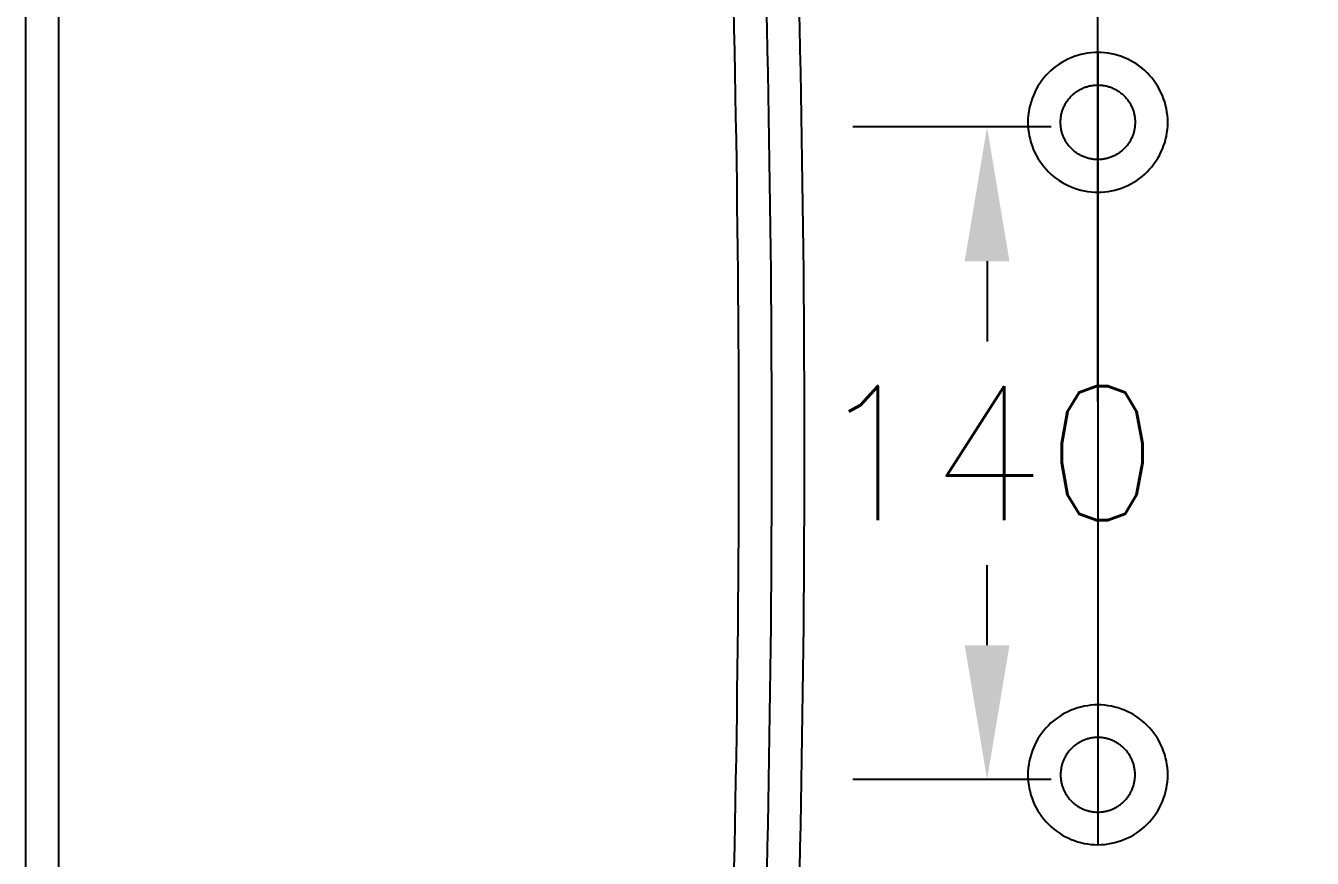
# Model space of a CAD drawing. Extents: x 63834 to 66260, y 58119 to 61549.
# Drawn here: x 64440.8 to 64716.8, y 60255 to 60433.6 of the extents above; entities that cross this region are included whole.
import ezdxf

# ---------------------------------------------------------------- set-up
doc = ezdxf.new("R2010")
doc.units = 0
doc.header["$MEASUREMENT"] = 0
doc.layers.get('Defpoints').update_dxf_attribs({"linetype": 'CONTINUOUS'})
doc.layers.add('1', color=7, linetype='CONTINUOUS')
doc.layers.add('Dim', color=4, linetype='CONTINUOUS')
doc.styles.get("Standard").update_dxf_attribs({"font": 'txt.shx', "bigfont": 'ghs.shx'})
doc.dimstyles.get("Standard").update_dxf_attribs({"dimtxt": 0.18, "dimasz": 0.18, "dimexe": 0.18, "dimexo": 0.0625, "dimgap": 0.09, "dimtad": 0, "dimtih": 1, "dimtoh": 1, "dimdec": 4, "dimzin": 0, "dimdsep": 46, "dimtxsty": 'Standard', "dimcen": 0.09, "dimadec": 0, "dimazin": 0, "dimtfac": 1, "dimtdec": 4, "dimtofl": 0, "dimtmove": 0, "dimatfit": 0, "dimfxl": 0, "dimtolj": 1, "dimtzin": 0, "dimarcsym": 0})

# ---------------------------------------------------------------- blocks, each defined once
blk = doc.blocks.new('*D12')
at = {"layer": 'Defpoints', "color": 0}
for p in [(65140.83, 60596.9), (64670.84, 60342.9), (65140.83, 60342.9)]:
    blk.add_point(p, dxfattribs=at)
at = {"layer": 'Dim', "color": 0, "lineweight": -2}
for p, q in [((64670.84, 60352.9), (64670.84, 60625.7)), ((65140.83, 60352.9), (65140.83, 60625.7)), ((64699.64, 60596.9), (64860.24, 60596.9)), ((65112.03, 60596.9), (64951.44, 60596.9))]:
    blk.add_line(p, q, dxfattribs=at)
at = {"layer": 'Dim', "color": 0}
for points in [[(64699.64, 60601.7), (64699.64, 60592.1), (64670.84, 60596.9)], [(65112.03, 60601.7), (65112.03, 60592.1), (65140.83, 60596.9)]]:
    blk.add_solid(points, dxfattribs=at)
at = {"layer": 'Dim', "color": 0, "insert": (64905.84, 60596.9), "char_height": 28.8, "attachment_point": 5}
blk.add_mtext('\\A1;470', dxfattribs=at)
blk = doc.blocks.new('*D13')
at = {"layer": 'Defpoints', "color": 0}
for p in [(65140.83, 60685.9), (64440.83, 60342.9), (65140.83, 60342.89)]:
    blk.add_point(p, dxfattribs=at)
at = {"layer": 'Dim', "color": 0, "lineweight": -2}
for p, q in [((64440.83, 60352.9), (64440.83, 60714.7)), ((65140.83, 60352.89), (65140.83, 60714.7)), ((64469.63, 60685.9), (64747.63, 60685.9)), ((65112.03, 60685.9), (64834.03, 60685.9))]:
    blk.add_line(p, q, dxfattribs=at)
at = {"layer": 'Dim', "color": 0}
for points in [[(64469.63, 60690.7), (64469.63, 60681.1), (64440.83, 60685.9)], [(65112.03, 60690.7), (65112.03, 60681.1), (65140.83, 60685.9)]]:
    blk.add_solid(points, dxfattribs=at)
at = {"layer": 'Dim', "color": 0, "insert": (64790.83, 60685.9), "char_height": 28.8, "attachment_point": 5}
blk.add_mtext('\\A1;700', dxfattribs=at)
blk = doc.blocks.new('*D14')
at = {"layer": 'Defpoints', "color": 0}
for p in [(64670.84, 60411.9), (64647.07, 60271.9), (64670.83, 60271.9)]:
    blk.add_point(p, dxfattribs=at)
at = {"layer": 'Dim', "color": 0, "lineweight": -2}
for p, q in [((64660.84, 60411.9), (64618.27, 60411.9)), ((64647.07, 60383.1), (64647.07, 60365.9)), ((64647.07, 60300.7), (64647.07, 60317.9)), ((64660.83, 60271.9), (64618.27, 60271.9))]:
    blk.add_line(p, q, dxfattribs=at)
at = {"layer": 'Dim', "color": 0}
for points in [[(64642.27, 60383.1), (64651.87, 60383.1), (64647.07, 60411.9)], [(64642.27, 60300.7), (64651.87, 60300.7), (64647.07, 60271.9)]]:
    blk.add_solid(points, dxfattribs=at)
at = {"layer": 'Dim', "color": 0, "insert": (64647.07, 60341.9), "char_height": 28.8, "attachment_point": 5}
blk.add_mtext('\\A1;140', dxfattribs=at)

msp = doc.modelspace()

# ---------------------------------------------------------------- linework, layer by layer
at = {"layer": '1', "color": 7}
for points, knots in [([(64585.4, 60542.9), (64599, 60542.9), (64612.59, 60542.89), (64639.78, 60542.9), (64653.38, 60542.93), (64694.16, 60542.8), (64721.32, 60542.26), (64802.71, 60538.92), (64856.84, 60534.62), (64917.61, 60527.33), (64924.36, 60526.51), (64937.85, 60524.62), (64944.6, 60523.45), (64964.69, 60519.43), (64977.82, 60516.02), (65003.6, 60507.8), (65016.24, 60502.99), (65034.83, 60494.71), (65040.96, 60491.77), (65053.11, 60485.55), (65059.13, 60482.28), (65076.54, 60471.64), (65087.09, 60463.09), (65106.07, 60443.26), (65114.1, 60432.34), (65124.01, 60414.52), (65126.98, 60408.29), (65132.02, 60395.62), (65134.12, 60389.18), (65137.49, 60376.07), (65138.77, 60369.4), (65140.46, 60355.83), (65140.86, 60348.97), (65140.8, 60335.39), (65140.34, 60328.64), (65138.56, 60315.19), (65137.23, 60308.48), (65131.94, 60288.62), (65126.81, 60276.09), (65116.74, 60258.32), (65112.96, 60252.55), (65104.78, 60241.66), (65100.37, 60236.51), (65090.93, 60226.81), (65085.89, 60222.25), (65075.17, 60213.73), (65069.54, 60209.82), (65057.88, 60202.83), (65051.91, 60199.6), (65039.79, 60193.46), (65033.65, 60190.54), (65014.94, 60182.28), (65002.21, 60177.5), (64976.48, 60169.41), (64963.44, 60166.08), (64943.62, 60162.17), (64936.97, 60161.03), (64923.57, 60159.19), (64916.85, 60158.37), (64856.3, 60151.14), (64802.17, 60146.84), (64720.92, 60143.52), (64693.82, 60142.99), (64653.17, 60142.86), (64639.61, 60142.9), (64612.51, 60142.9), (64598.96, 60142.9), (64585.4, 60142.9)], [0, 0, 0, 0, 0.03125, 0.03125, 0.0625, 0.0625, 0.125, 0.125, 0.25, 0.25, 0.265625, 0.265625, 0.28125, 0.28125, 0.3125, 0.3125, 0.34375, 0.34375, 0.359375, 0.359375, 0.375, 0.375, 0.40625, 0.40625, 0.4375, 0.4375, 0.453125, 0.453125, 0.46875, 0.46875, 0.484375, 0.484375, 0.5, 0.5, 0.515625, 0.515625, 0.53125, 0.53125, 0.5625, 0.5625, 0.578125, 0.578125, 0.59375, 0.59375, 0.609375, 0.609375, 0.625, 0.625, 0.640625, 0.640625, 0.65625, 0.65625, 0.6875, 0.6875, 0.71875, 0.71875, 0.734375, 0.734375, 0.75, 0.75, 0.875, 0.875, 0.9375, 0.9375, 0.96875, 0.96875, 1, 1, 1, 1]), ([(64585.4, 60149.9), (64598.73, 60149.9), (64612.05, 60149.9), (64638.69, 60149.9), (64652.02, 60149.86), (64691.98, 60149.97), (64718.62, 60150.47), (64798.5, 60153.63), (64851.69, 60157.79), (64917.87, 60165.51), (64931.1, 60167.05), (64957.17, 60171.83), (64970.03, 60174.93), (64995.41, 60182.55), (65007.93, 60187.07), (65026.44, 60194.95), (65032.52, 60197.74), (65044.51, 60203.65), (65050.43, 60206.74), (65062.02, 60213.37), (65067.66, 60216.98), (65078.43, 60225.11), (65083.51, 60229.48), (65093.01, 60238.83), (65097.45, 60243.8), (65105.67, 60254.33), (65109.48, 60259.95), (65119.65, 60277.29), (65124.83, 60289.56), (65130.18, 60309.02), (65131.53, 60315.63), (65133.33, 60328.85), (65133.8, 60335.49), (65133.86, 60348.84), (65133.45, 60355.59), (65131.75, 60368.92), (65130.47, 60375.47), (65127.06, 60388.34), (65124.94, 60394.66), (65119.84, 60407.08), (65116.85, 60413.16), (65110.19, 60424.73), (65106.5, 60430.27), (65098.4, 60440.87), (65093.97, 60445.94), (65084.45, 60455.46), (65079.42, 60459.87), (65068.85, 60467.98), (65063.29, 60471.65), (65051.7, 60478.38), (65045.73, 60481.52), (65033.74, 60487.48), (65027.68, 60490.29), (65009.32, 60498.19), (64996.83, 60502.76), (64971.38, 60510.51), (64958.4, 60513.69), (64931.95, 60518.63), (64918.67, 60520.19), (64852.28, 60527.96), (64799.05, 60532.13), (64719.03, 60535.32), (64692.33, 60535.82), (64652.24, 60535.93), (64638.87, 60535.9), (64612.13, 60535.89), (64598.77, 60535.9), (64585.4, 60535.9)], [0, 0, 0, 0, 0.03125, 0.03125, 0.0625, 0.0625, 0.125, 0.125, 0.25, 0.25, 0.28125, 0.28125, 0.3125, 0.3125, 0.34375, 0.34375, 0.359375, 0.359375, 0.375, 0.375, 0.390625, 0.390625, 0.40625, 0.40625, 0.421875, 0.421875, 0.4375, 0.4375, 0.46875, 0.46875, 0.484375, 0.484375, 0.5, 0.5, 0.515625, 0.515625, 0.53125, 0.53125, 0.546875, 0.546875, 0.5625, 0.5625, 0.578125, 0.578125, 0.59375, 0.59375, 0.609375, 0.609375, 0.625, 0.625, 0.640625, 0.640625, 0.65625, 0.65625, 0.6875, 0.6875, 0.71875, 0.71875, 0.75, 0.75, 0.875, 0.875, 0.9375, 0.9375, 0.96875, 0.96875, 1, 1, 1, 1]), ([(64440.83, 60152.9), (64440.83, 60157.56), (64440.83, 60162.23), (64440.83, 60185.56), (64440.83, 60204.23), (64440.83, 60297.56), (64440.83, 60372.23), (64440.83, 60475.56), (64440.83, 60504.23), (64440.83, 60532.9)], [0, 0, 0, 0, 0.036842, 0.036842, 0.184211, 0.184211, 0.773684, 0.773684, 1, 1, 1, 1]), ([(64447.83, 60532.9), (64447.83, 60528.23), (64447.83, 60523.56), (64447.83, 60500.23), (64447.83, 60481.56), (64447.83, 60388.23), (64447.83, 60313.56), (64447.83, 60210.23), (64447.83, 60181.56), (64447.83, 60152.9)], [0, 0, 0, 0, 0.036842, 0.036842, 0.184211, 0.184211, 0.773684, 0.773684, 1, 1, 1, 1]), ([(64655.83, 60412.9), (64655.83, 60416.86), (64657.47, 60420.75), (64663, 60426.27), (64666.88, 60427.9), (64674.79, 60427.9), (64678.68, 60426.27), (64684.21, 60420.73), (64685.84, 60416.85), (64685.83, 60408.92), (64684.2, 60405.05), (64678.67, 60399.52), (64674.75, 60397.9), (64666.93, 60397.9), (64663.03, 60399.49), (64657.43, 60405.08), (64655.83, 60408.94), (64655.83, 60412.9)], [0, 0, 0, 0, 0.125, 0.125, 0.25, 0.25, 0.375, 0.375, 0.5, 0.5, 0.625, 0.625, 0.75, 0.75, 0.875, 0.875, 1, 1, 1, 1]), ([(64655.83, 60272.9), (64655.83, 60276.86), (64657.47, 60280.75), (64663, 60286.27), (64666.88, 60287.9), (64674.79, 60287.9), (64678.68, 60286.27), (64684.21, 60280.73), (64685.84, 60276.85), (64685.83, 60268.92), (64684.2, 60265.05), (64678.67, 60259.52), (64674.75, 60257.9), (64666.93, 60257.9), (64663.03, 60259.49), (64657.43, 60265.08), (64655.83, 60268.94), (64655.83, 60272.9)], [0, 0, 0, 0, 0.125, 0.125, 0.25, 0.25, 0.375, 0.375, 0.5, 0.5, 0.625, 0.625, 0.75, 0.75, 0.875, 0.875, 1, 1, 1, 1])]:
    msp.add_open_spline(points, degree=3, knots=knots, dxfattribs=at)
for points in [[(64590.96, 60191.27), (64594.79, 60292.32), (64594.79, 60393.48), (64590.96, 60494.53)], [(64597.95, 60494.79), (64601.79, 60393.57), (64601.79, 60292.23), (64597.95, 60191)], [(64604.95, 60495.06), (64608.8, 60393.66), (64608.8, 60292.14), (64604.95, 60190.74)]]:
    msp.add_open_spline(points, degree=3, dxfattribs=at)
for points in [[(64662.83, 60412.9), (64662.83, 60404.9), (64670.83, 60404.9), (64678.83, 60404.9), (64678.83, 60412.9), (64678.83, 60420.9), (64670.83, 60420.9), (64662.83, 60420.9), (64662.83, 60412.9)], [(64662.83, 60272.9), (64662.83, 60280.9), (64670.83, 60280.9), (64678.83, 60280.9), (64678.83, 60272.9), (64678.83, 60264.9), (64670.83, 60264.9), (64662.83, 60264.9), (64662.83, 60272.9)]]:
    msp.add_rational_spline(points, [1, 0.707106781187, 1, 0.707106781187, 1, 0.707106781187, 1, 0.707106781187, 1], degree=2, knots=[0, 0, 0, 1.570796, 1.570796, 3.141593, 3.141593, 4.712389, 4.712389, 6.283185, 6.283185, 6.283185], dxfattribs=at)
at = {"layer": 'Dim', "color": 0}
msp.add_line((64670.84, 60427.9), (64670.83, 60257.9), dxfattribs=at)

# ---------------------------------------------------------------- dimensions: what is measured, and where the dimension line sits
for base, p1, p2, picture, middle in [((65140.83, 60685.9), (64440.83, 60342.9), (65140.83, 60342.89), '*D13', (64790.83, 60685.9)), ((65140.83, 60596.9), (64670.84, 60342.9), (65140.83, 60342.9), '*D12', (64905.84, 60596.9))]:
    dim = msp.add_linear_dim(base=base, p1=p1, p2=p2, dimstyle='Standard', override={"dimscale": 160, "dimgap": 0.06, "dimdec": 0, "dimatfit": 3}, dxfattribs=at)
    dim.commit()
    dim.dimension.update_dxf_attribs({"geometry": picture, "text_midpoint": middle})
dim = msp.add_linear_dim(base=(64647.07, 60271.9), p1=(64670.84, 60411.9), p2=(64670.83, 60271.9), angle=90, dimstyle='Standard', override={"dimscale": 160, "dimgap": 0.06, "dimdec": 0, "dimatfit": 3}, dxfattribs=at)
dim.commit()
dim.dimension.update_dxf_attribs({"geometry": '*D14', "text_midpoint": (64647.07, 60341.9)})

doc.saveas('drawing.dxf')
